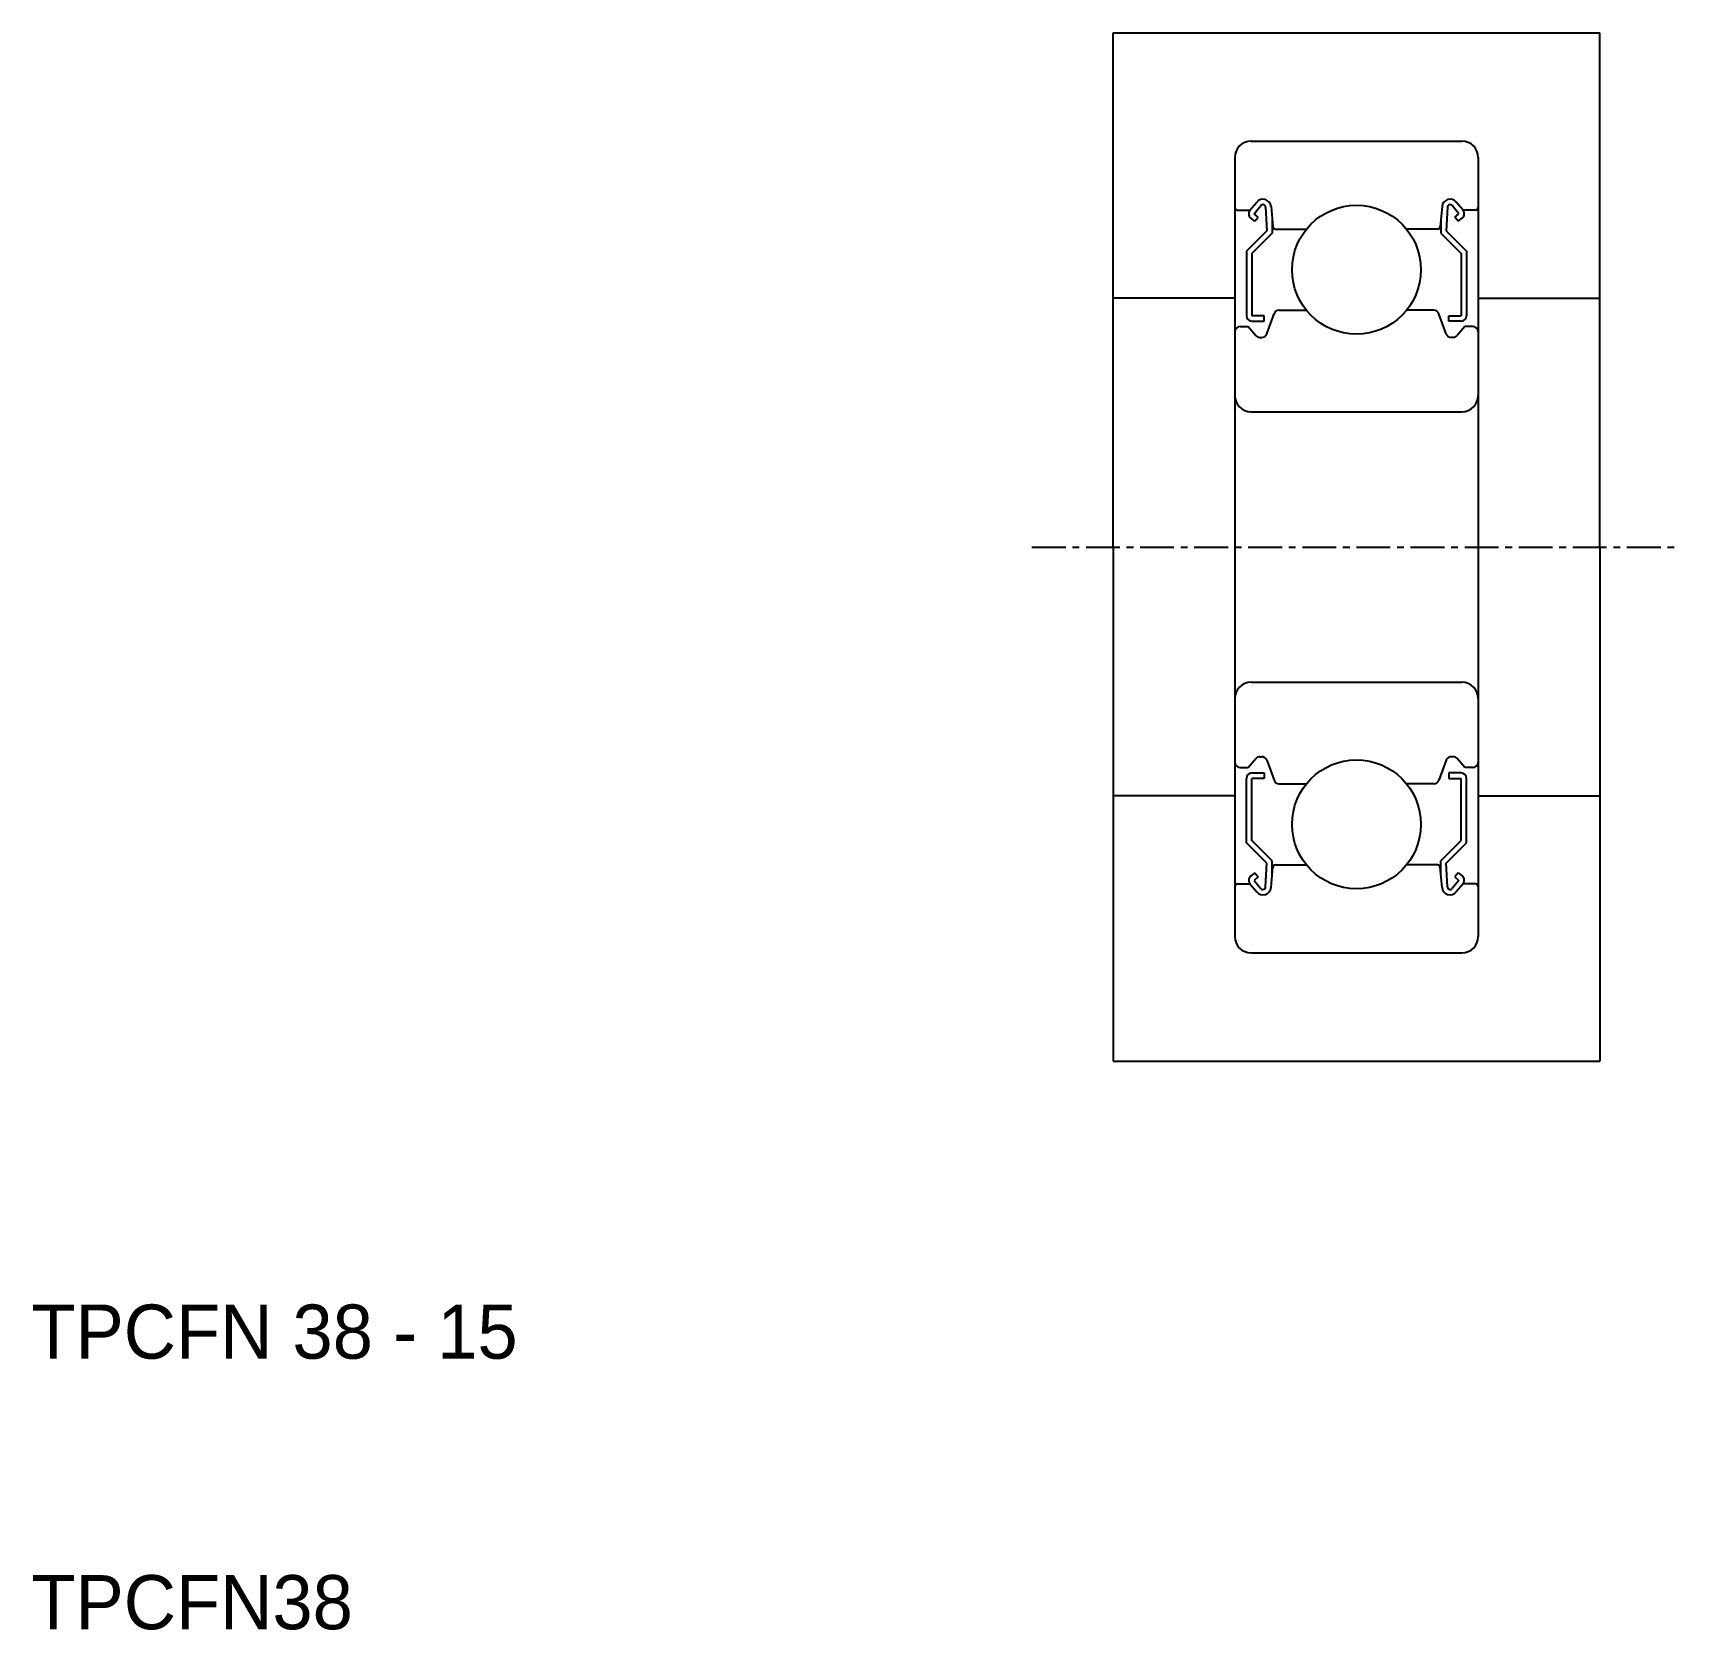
# Model space of a CAD drawing. Extents: x 114 to 175, y 82.8 to 141.8.
import ezdxf

# ---------------------------------------------------------------- set-up
doc = ezdxf.new("R2010")
doc.units = 0
doc.linetypes.add('CENTER', pattern=[2, 1.25, -0.25, 0.25, -0.25])
doc.linetypes.add('DASHED', pattern=[19.05, 12.7, -6.35])
doc.layers.get('0').update_dxf_attribs({"linetype": 'CONTINUOUS'})
doc.layers.add('CENTER', color=1, linetype='CENTER')

msp = doc.modelspace()

# ---------------------------------------------------------------- linework, layer by layer
for p, q in [((153.964, 122.785), (153.964, 141.785)), ((153.964, 141.785), (171.964, 141.785)), ((171.964, 122.785), (171.964, 141.785)), ((159.064, 137.785), (166.864, 137.785)), ((158.464, 137.185), (158.464, 108.385)), ((167.464, 137.185), (167.464, 108.385)), ((159.024, 135.235), (159.274, 135.532)), ((159.177, 135.105), (159.428, 135.404)), ((159.604, 135.344), (159.647, 134.467)), ((159.803, 135.365), (159.867, 134.626)), ((166.126, 135.365), (166.061, 134.626)), ((166.325, 135.344), (166.281, 134.467)), ((166.751, 135.105), (166.501, 135.404)), ((166.904, 135.235), (166.655, 135.532)), ((158.564, 135.234), (159.024, 135.234)), ((159.202, 134.824), (159.049, 134.953)), ((159.33, 134.977), (159.177, 135.105)), ((159.202, 134.824), (159.33, 134.977)), ((159.847, 134.855), (159.847, 134.385)), ((166.081, 134.855), (166.081, 134.385)), ((166.598, 134.977), (166.751, 135.105)), ((166.726, 134.824), (166.598, 134.977)), ((166.726, 134.824), (166.879, 134.953)), ((167.364, 135.234), (166.904, 135.234)), ((159.647, 134.468), (158.897, 133.718)), ((159.847, 134.385), (159.097, 133.635)), ((159.967, 134.534), (161.115, 134.534)), ((165.962, 134.534), (164.814, 134.534)), ((166.081, 134.385), (166.831, 133.635)), ((166.281, 134.468), (167.031, 133.718)), ((158.897, 133.717), (158.897, 131.335)), ((159.097, 133.635), (159.097, 131.335)), ((166.831, 133.635), (166.831, 131.335)), ((167.031, 133.717), (167.031, 131.335)), ((159.547, 131.335), (159.097, 131.335)), ((159.097, 131.135), (159.547, 131.135)), ((159.547, 131.135), (159.547, 131.334)), ((159.646, 130.666), (159.915, 131.403)), ((160.102, 131.535), (161.115, 131.535)), ((165.826, 131.535), (164.814, 131.535)), ((166.283, 130.666), (166.014, 131.403)), ((166.381, 131.335), (166.831, 131.335)), ((166.381, 131.135), (166.381, 131.334)), ((166.831, 131.135), (166.381, 131.135)), ((158.664, 130.934), (158.964, 130.934)), ((158.964, 130.934), (159.24, 130.606)), ((159.393, 130.535), (159.458, 130.535)), ((166.536, 130.535), (166.47, 130.535)), ((166.964, 130.934), (166.689, 130.606)), ((167.264, 130.934), (166.964, 130.934)), ((159.064, 127.785), (166.864, 127.785)), ((153.964, 122.785), (153.964, 103.785)), ((171.964, 122.785), (171.964, 103.785)), ((159.064, 117.785), (166.864, 117.785)), ((158.664, 114.635), (158.964, 114.635)), ((158.964, 114.635), (159.24, 114.963)), ((159.393, 115.035), (159.458, 115.035)), ((159.646, 114.903), (159.915, 114.166)), ((166.283, 114.903), (166.014, 114.166)), ((166.536, 115.035), (166.47, 115.035)), ((166.964, 114.635), (166.689, 114.963)), ((167.264, 114.635), (166.964, 114.635)), ((158.897, 111.852), (158.897, 114.235)), ((159.097, 114.435), (159.547, 114.435)), ((159.097, 111.935), (159.097, 114.235)), ((159.547, 114.235), (159.097, 114.235)), ((159.547, 114.435), (159.547, 114.235)), ((160.102, 114.035), (161.115, 114.035)), ((165.826, 114.035), (164.814, 114.035)), ((166.831, 114.435), (166.381, 114.435)), ((166.381, 114.435), (166.381, 114.235)), ((166.381, 114.235), (166.831, 114.235)), ((166.831, 111.935), (166.831, 114.235)), ((167.031, 111.852), (167.031, 114.235)), ((159.647, 111.101), (158.897, 111.851)), ((159.847, 111.185), (159.097, 111.935)), ((166.081, 111.185), (166.831, 111.935)), ((166.281, 111.101), (167.031, 111.851)), ((159.604, 110.225), (159.647, 111.102)), ((159.803, 110.204), (159.867, 110.943)), ((159.847, 110.715), (159.847, 111.185)), ((159.967, 111.035), (161.115, 111.035)), ((160.254, 111.035), (160.254, 111.035)), ((160.541, 111.035), (160.541, 111.035)), ((165.962, 111.035), (164.814, 111.035)), ((166.126, 110.204), (166.061, 110.943)), ((166.081, 110.715), (166.081, 111.185)), ((166.325, 110.225), (166.281, 111.102)), ((158.564, 110.335), (159.024, 110.335)), ((159.024, 110.335), (159.274, 110.037)), ((159.202, 110.745), (159.049, 110.616)), ((159.33, 110.592), (159.177, 110.464)), ((159.177, 110.464), (159.428, 110.165)), ((159.202, 110.745), (159.33, 110.592)), ((166.751, 110.464), (166.501, 110.165)), ((166.726, 110.745), (166.598, 110.592)), ((166.598, 110.592), (166.751, 110.464)), ((166.904, 110.335), (166.655, 110.037)), ((166.726, 110.745), (166.879, 110.616)), ((167.364, 110.335), (166.904, 110.335)), ((159.064, 107.785), (166.864, 107.785)), ((153.964, 103.785), (171.964, 103.785))]:
    msp.add_line(p, q)
at = {"color": 3, "linetype": 'DASHED'}
for p, q in [((158.464, 131.985), (153.964, 131.985)), ((167.464, 131.985), (171.964, 131.985)), ((158.464, 113.585), (153.964, 113.585)), ((167.464, 113.585), (171.964, 113.585))]:
    msp.add_line(p, q, dxfattribs=at)
for centre in [(162.964, 133.035), (162.964, 112.535)]:
    msp.add_circle(centre, 2.381)
for centre, radius, start, end in [((159.064, 137.185), 0.6, 90, 180), ((166.864, 137.185), 0.6, 0, 90), ((158.564, 135.334), 0.1, 180, 270), ((159.504, 135.339), 0.3, 4.99676, 140.00293), ((159.504, 135.34), 0.1, 2.81982, 140.00215), ((166.425, 135.339), 0.3, 39.99707, 175.00324), ((166.424, 135.34), 0.1, 39.99785, 177.18018), ((167.364, 135.334), 0.1, 270, 0), ((159.178, 135.106), 0.2, 140.00293, 230.08703), ((166.751, 135.106), 0.2, 309.91297, 39.99707), ((159.967, 134.634), 0.1, 184.99676, 269.9995), ((165.962, 134.634), 0.1, 270.0005, 355.00324), ((159.097, 131.335), 0.2, 180, 270), ((160.102, 131.335), 0.2, 90, 159.99139), ((165.826, 131.335), 0.2, 20.00861, 90), ((166.831, 131.335), 0.2, 270, 0), ((158.664, 130.734), 0.2, 90, 180), ((159.393, 130.735), 0.2, 219.99503, 270), ((159.458, 130.735), 0.2, 270, 339.99139), ((166.47, 130.735), 0.2, 200.00861, 270), ((166.536, 130.735), 0.2, 270, 320.00497), ((167.264, 130.734), 0.2, 0, 90), ((159.064, 128.385), 0.6, 180, 270), ((166.864, 128.385), 0.6, 270, 0), ((159.064, 117.185), 0.6, 90, 180), ((166.864, 117.185), 0.6, 0, 90), ((158.664, 114.835), 0.2, 180, 270), ((159.393, 114.835), 0.2, 90, 140.00497), ((159.458, 114.835), 0.2, 20.00861, 90), ((166.47, 114.835), 0.2, 90, 159.99139), ((166.536, 114.835), 0.2, 39.99503, 90), ((167.264, 114.835), 0.2, 270, 0), ((159.097, 114.235), 0.2, 90, 180), ((160.102, 114.235), 0.2, 200.00861, 270), ((165.826, 114.235), 0.2, 270, 339.99139), ((166.831, 114.235), 0.2, 0, 90), ((159.967, 110.935), 0.1, 90.0005, 175.00324), ((165.962, 110.935), 0.1, 4.99676, 89.9995), ((158.564, 110.235), 0.1, 90, 180), ((159.178, 110.463), 0.2, 129.91297, 219.99707), ((166.751, 110.463), 0.2, 320.00293, 50.08703), ((167.364, 110.235), 0.1, 0, 90), ((159.504, 110.23), 0.3, 219.99707, 355.00324), ((159.504, 110.229), 0.1, 219.99785, 357.18018), ((166.425, 110.23), 0.3, 184.99676, 320.00293), ((166.424, 110.229), 0.1, 182.81982, 320.00215), ((159.064, 108.385), 0.6, 180, 270), ((166.864, 108.385), 0.6, 270, 0)]:
    msp.add_arc(centre, radius, start, end)
at = {"layer": 'CENTER', "color": 1, "linetype": 'CENTER'}
msp.add_line((150.964, 122.785), (174.964, 122.785), dxfattribs=at)

# ---------------------------------------------------------------- texts
for s, p in [('TPCFN 38 - 15', (113.964, 92.785)), ('TPCFN38', (113.964, 82.785))]:
    msp.add_text(s, height=2).set_placement(p)

doc.saveas('drawing.dxf')
